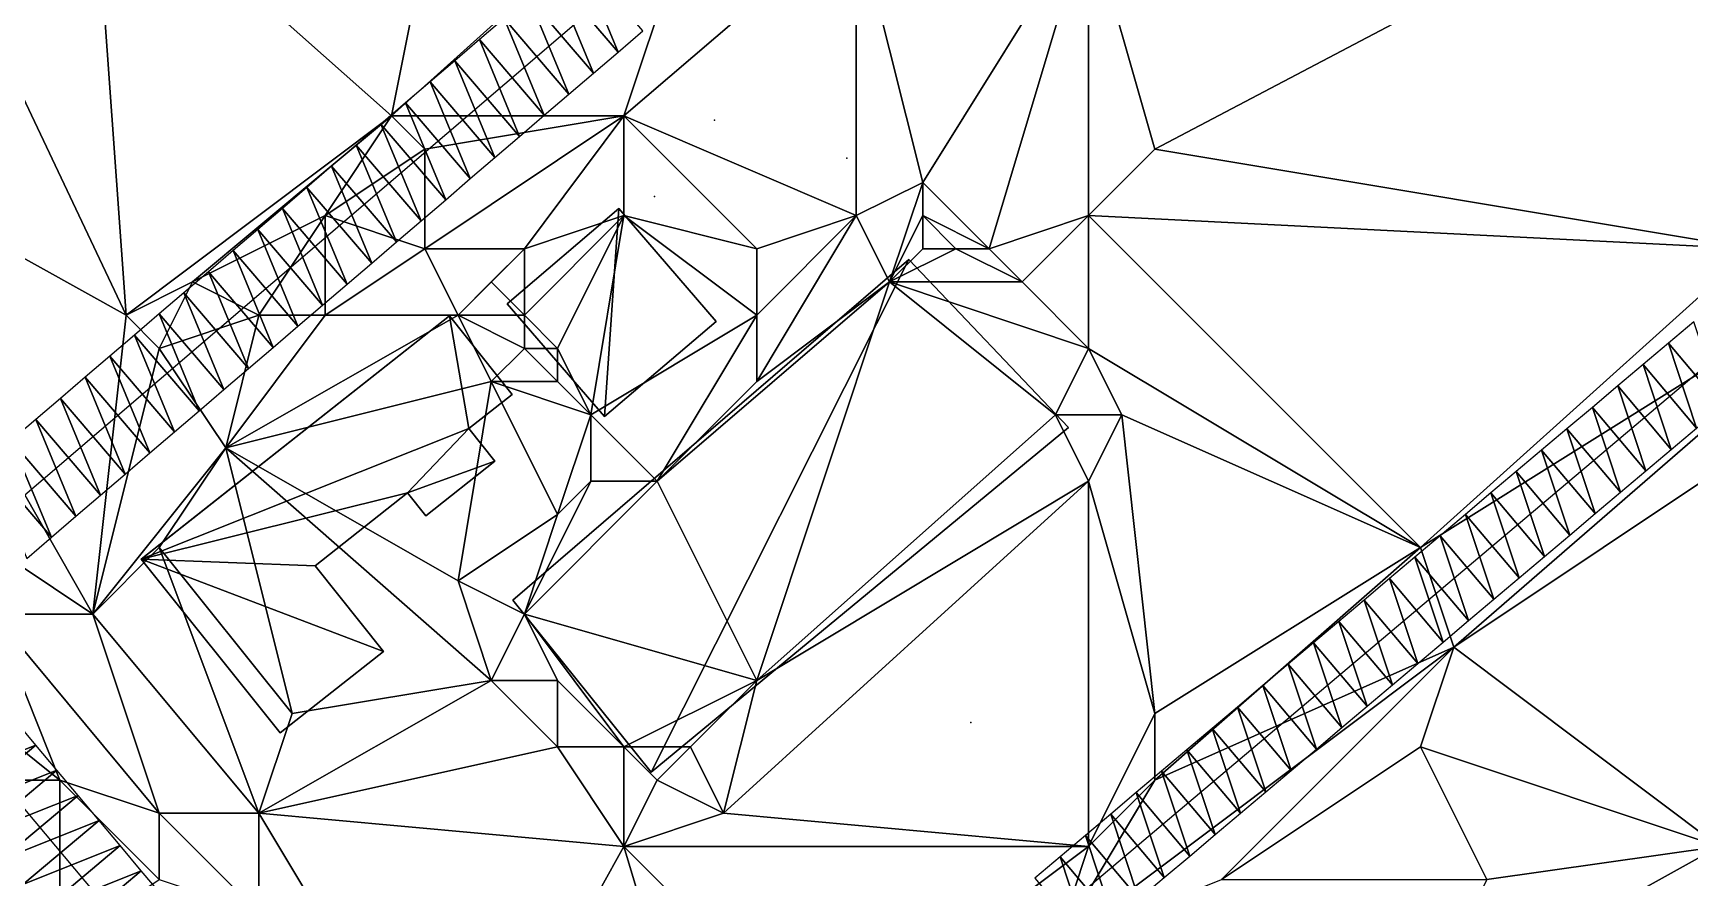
# Model space of a CAD drawing. Header units: metres. Extents: x -1103 to 901, y -902 to 905.
# Drawn here: x -311.6 to -211.8, y 594.1 to 645 of the extents above; entities that cross this region are included whole.
import ezdxf

# ---------------------------------------------------------------- set-up
doc = ezdxf.new("R2010")
doc.units = ezdxf.units.M
for name, color, linetype in [('OSM_BUILDING_FOOTPRINTS', 7, 'CONTINUOUS'), ('OSM_BUILDING_ROOFS', 1, 'CONTINUOUS'), ('OSM_BUILDING_WALLS', 8, 'CONTINUOUS'), ('OSM_ROAD_AXES', 2, 'CONTINUOUS'), ('OSM_ROAD_SURFACE', 9, 'CONTINUOUS'), ('OSM_TERRAIN', 3, 'CONTINUOUS'), ('OSM_TREES', 3, 'CONTINUOUS')]:
    doc.layers.add(name, color=color, linetype=linetype)

msp = doc.modelspace()

# ---------------------------------------------------------------- linework, layer by layer
at = {"layer": 'OSM_BUILDING_FOOTPRINTS'}
for points in [[(-283.034, 628.692, 10.091), (-276.313, 634.42, 10.091), (-270.443, 627.619, 10.091), (-277.164, 621.902, 10.091), (-283.034, 628.692, 10.091)], [(-282.691, 610.843, 9.466), (-258.826, 631.357, 9.466), (-249.22, 621.238, 9.466), (-274.356, 600.48, 9.466), (-282.691, 610.843, 9.466)], [(-302.367, 615.443, 8.42), (-286.505, 627.951, 8.42), (-282.735, 623.229, 8.42), (-285.344, 621.172, 8.42), (-283.774, 619.203, 8.42), (-287.931, 615.919, 8.42), (-289.036, 617.301, 8.42), (-294.618, 612.9, 8.42), (-290.495, 607.746, 8.42), (-296.718, 602.836, 8.42), (-305.086, 613.298, 8.42), (-302.367, 615.443, 8.42)]]:
    msp.add_polyline3d(points, close=True, dxfattribs=at)
at = {"layer": 'OSM_BUILDING_ROOFS'}
for points in [[(-276.313, 634.42, 15.291), (-283.034, 628.692, 15.291), (-277.164, 621.902, 15.291)], [(-276.313, 634.42, 15.291), (-277.164, 621.902, 15.291), (-270.443, 627.619, 15.291)], [(-258.826, 631.357, 14.666), (-282.691, 610.843, 14.666), (-274.356, 600.48, 14.666)], [(-258.826, 631.357, 14.666), (-274.356, 600.48, 14.666), (-249.22, 621.238, 14.666)], [(-286.505, 627.951, 13.62), (-302.367, 615.443, 13.62), (-305.086, 613.298, 13.62)], [(-285.344, 621.172, 13.62), (-286.505, 627.951, 13.62), (-305.086, 613.298, 13.62)], [(-285.344, 621.172, 13.62), (-282.735, 623.229, 13.62), (-286.505, 627.951, 13.62)], [(-285.344, 621.172, 13.62), (-305.086, 613.298, 13.62), (-289.036, 617.301, 13.62)], [(-289.036, 617.301, 13.62), (-283.774, 619.203, 13.62), (-285.344, 621.172, 13.62)], [(-289.036, 617.301, 13.62), (-287.931, 615.919, 13.62), (-283.774, 619.203, 13.62)], [(-305.086, 613.298, 13.62), (-294.618, 612.9, 13.62), (-289.036, 617.301, 13.62)], [(-305.086, 613.298, 13.62), (-296.718, 602.836, 13.62), (-290.495, 607.746, 13.62)], [(-305.086, 613.298, 13.62), (-290.495, 607.746, 13.62), (-294.618, 612.9, 13.62)]]:
    msp.add_3dface(points, dxfattribs=at)
at = {"layer": 'OSM_BUILDING_WALLS'}
for points in [[(-276.313, 634.42, 10.091), (-283.034, 628.692, 10.091), (-283.034, 628.692, 15.291)], [(-276.313, 634.42, 10.091), (-283.034, 628.692, 15.291), (-276.313, 634.42, 15.291)], [(-270.443, 627.619, 10.091), (-276.313, 634.42, 10.091), (-276.313, 634.42, 15.291)], [(-270.443, 627.619, 10.091), (-276.313, 634.42, 15.291), (-270.443, 627.619, 15.291)], [(-258.826, 631.357, 9.466), (-282.691, 610.843, 9.466), (-282.691, 610.843, 14.666)], [(-258.826, 631.357, 9.466), (-282.691, 610.843, 14.666), (-258.826, 631.357, 14.666)], [(-249.22, 621.238, 9.466), (-258.826, 631.357, 9.466), (-258.826, 631.357, 14.666)], [(-249.22, 621.238, 9.466), (-258.826, 631.357, 14.666), (-249.22, 621.238, 14.666)], [(-283.034, 628.692, 10.091), (-277.164, 621.902, 10.091), (-277.164, 621.902, 15.291)], [(-283.034, 628.692, 10.091), (-277.164, 621.902, 15.291), (-283.034, 628.692, 15.291)], [(-286.505, 627.951, 8.42), (-302.367, 615.443, 8.42), (-302.367, 615.443, 13.62)], [(-286.505, 627.951, 8.42), (-302.367, 615.443, 13.62), (-286.505, 627.951, 13.62)], [(-282.735, 623.229, 8.42), (-286.505, 627.951, 8.42), (-286.505, 627.951, 13.62)], [(-282.735, 623.229, 8.42), (-286.505, 627.951, 13.62), (-282.735, 623.229, 13.62)], [(-277.164, 621.902, 10.091), (-270.443, 627.619, 10.091), (-270.443, 627.619, 15.291)], [(-277.164, 621.902, 10.091), (-270.443, 627.619, 15.291), (-277.164, 621.902, 15.291)], [(-285.344, 621.172, 8.42), (-282.735, 623.229, 8.42), (-282.735, 623.229, 13.62)], [(-285.344, 621.172, 8.42), (-282.735, 623.229, 13.62), (-285.344, 621.172, 13.62)], [(-283.774, 619.203, 8.42), (-285.344, 621.172, 8.42), (-285.344, 621.172, 13.62)], [(-283.774, 619.203, 8.42), (-285.344, 621.172, 13.62), (-283.774, 619.203, 13.62)], [(-274.356, 600.48, 9.466), (-249.22, 621.238, 9.466), (-249.22, 621.238, 14.666)], [(-274.356, 600.48, 9.466), (-249.22, 621.238, 14.666), (-274.356, 600.48, 14.666)], [(-287.931, 615.919, 8.42), (-283.774, 619.203, 8.42), (-283.774, 619.203, 13.62)], [(-287.931, 615.919, 8.42), (-283.774, 619.203, 13.62), (-287.931, 615.919, 13.62)], [(-294.618, 612.9, 8.42), (-289.036, 617.301, 8.42), (-289.036, 617.301, 13.62)], [(-294.618, 612.9, 8.42), (-289.036, 617.301, 13.62), (-294.618, 612.9, 13.62)], [(-289.036, 617.301, 8.42), (-287.931, 615.919, 8.42), (-287.931, 615.919, 13.62)], [(-289.036, 617.301, 8.42), (-287.931, 615.919, 13.62), (-289.036, 617.301, 13.62)], [(-302.367, 615.443, 8.42), (-305.086, 613.298, 8.42), (-305.086, 613.298, 13.62)], [(-302.367, 615.443, 8.42), (-305.086, 613.298, 13.62), (-302.367, 615.443, 13.62)], [(-305.086, 613.298, 8.42), (-296.718, 602.836, 8.42), (-296.718, 602.836, 13.62)], [(-305.086, 613.298, 8.42), (-296.718, 602.836, 13.62), (-305.086, 613.298, 13.62)], [(-290.495, 607.746, 8.42), (-294.618, 612.9, 8.42), (-294.618, 612.9, 13.62)], [(-290.495, 607.746, 8.42), (-294.618, 612.9, 13.62), (-290.495, 607.746, 13.62)], [(-282.691, 610.843, 9.466), (-274.356, 600.48, 9.466), (-274.356, 600.48, 14.666)], [(-282.691, 610.843, 9.466), (-274.356, 600.48, 14.666), (-282.691, 610.843, 14.666)], [(-296.718, 602.836, 8.42), (-290.495, 607.746, 8.42), (-290.495, 607.746, 13.62)], [(-296.718, 602.836, 8.42), (-290.495, 607.746, 13.62), (-296.718, 602.836, 13.62)]]:
    msp.add_3dface(points, dxfattribs=at)
at = {"layer": 'OSM_ROAD_AXES'}
for points in [[(122.704, 900, 14.924), (119.46, 899.394, 14.933), (106.482, 892.704, 14.527), (74.459, 865.687, 12.272), (60.41, 853.832, 10.881), (51.611, 846.411, 10.251), (47.432, 842.883, 10.112), (37.119, 834.18, 9.665), (-27.977, 779.25, 22.168), (-47.145, 763.081, 20.766), (-119.813, 701.759, 11.666), (-283.232, 563.809, 11.554), (-361.261, 499.721, 16.837), (-381.478, 480.954, 12.537), (-457.418, 416.977, 14.011)], [(-77.255, 318.222, 13.765), (-85.811, 327.988, 13.455), (-182.001, 437.737, 14.897), (-212.233, 474.475, 11.147), (-217.937, 481.641, 10.915), (-283.232, 563.809, 11.554), (-321.368, 609.272, 10.548), (-364.921, 661.205, 12.399), (-420.401, 724.705, 8.35), (-452.535, 763.666, 7.695)], [(-321.368, 609.272, 10.548), (-258.992, 662.654, 13.545), (-245.152, 674.498, 12.754), (-238.023, 680.57, 11.678), (-220.414, 695.588, 9.648)]]:
    msp.add_polyline3d(points, dxfattribs=at)
at = {"layer": 'OSM_ROAD_SURFACE'}
for points in [[(-276.348, 643.852, 13.441), (-278.764, 649.681, 13.256), (-280.25, 648.41, 13.174)], [(-276.348, 643.852, 13.441), (-274.863, 645.123, 13.524), (-278.764, 649.681, 13.256)], [(-277.833, 642.581, 13.359), (-280.25, 648.41, 13.174), (-281.735, 647.139, 13.091)], [(-277.833, 642.581, 13.359), (-276.348, 643.852, 13.441), (-280.25, 648.41, 13.174)], [(-279.319, 641.31, 13.276), (-281.735, 647.139, 13.091), (-283.22, 645.868, 13.008)], [(-279.319, 641.31, 13.276), (-277.833, 642.581, 13.359), (-281.735, 647.139, 13.091)], [(-280.804, 640.039, 13.193), (-283.22, 645.868, 13.008), (-284.705, 644.597, 12.925)], [(-280.804, 640.039, 13.193), (-279.319, 641.31, 13.276), (-283.22, 645.868, 13.008)], [(-282.289, 638.768, 12.909), (-284.705, 644.597, 12.925), (-286.19, 643.326, 12.842)], [(-282.289, 638.768, 12.909), (-280.804, 640.039, 13.193), (-284.705, 644.597, 12.925)], [(-283.774, 637.497, 12.767), (-286.19, 643.326, 12.842), (-287.675, 642.055, 12.759)], [(-283.774, 637.497, 12.767), (-282.289, 638.768, 12.909), (-286.19, 643.326, 12.842)], [(-285.259, 636.226, 12.625), (-287.675, 642.055, 12.759), (-289.16, 640.784, 12.677)], [(-285.259, 636.226, 12.625), (-283.774, 637.497, 12.767), (-287.675, 642.055, 12.759)], [(-286.744, 634.955, 12.483), (-289.16, 640.784, 12.677), (-290.646, 639.513, 12.549)], [(-286.744, 634.955, 12.483), (-285.259, 636.226, 12.625), (-289.16, 640.784, 12.677)], [(-288.23, 633.684, 12.338), (-290.646, 639.513, 12.549), (-292.131, 638.242, 12.345)], [(-288.23, 633.684, 12.338), (-286.744, 634.955, 12.483), (-290.646, 639.513, 12.549)], [(-289.715, 632.413, 12.177), (-292.131, 638.242, 12.345), (-293.616, 636.971, 12.141)], [(-289.715, 632.413, 12.177), (-288.23, 633.684, 12.338), (-292.131, 638.242, 12.345)], [(-291.2, 631.142, 11.958), (-293.616, 636.971, 12.141), (-295.101, 635.7, 11.937)], [(-291.2, 631.142, 11.958), (-289.715, 632.413, 12.177), (-293.616, 636.971, 12.141)], [(-292.685, 629.871, 11.74), (-295.101, 635.7, 11.937), (-296.586, 634.429, 11.733)], [(-292.685, 629.871, 11.74), (-291.2, 631.142, 11.958), (-295.101, 635.7, 11.937)], [(-294.17, 628.6, 11.516), (-296.586, 634.429, 11.733), (-298.071, 633.158, 11.529)], [(-294.17, 628.6, 11.516), (-292.685, 629.871, 11.74), (-296.586, 634.429, 11.733)], [(-295.655, 627.329, 11.266), (-298.071, 633.158, 11.529), (-299.557, 631.887, 11.325)], [(-295.655, 627.329, 11.266), (-294.17, 628.6, 11.516), (-298.071, 633.158, 11.529)], [(-297.14, 626.058, 11.032), (-299.557, 631.887, 11.325), (-301.042, 630.616, 11.121)], [(-297.14, 626.058, 11.032), (-295.655, 627.329, 11.266), (-299.557, 631.887, 11.325)], [(-298.626, 624.787, 10.798), (-301.042, 630.616, 11.121), (-302.527, 629.345, 10.919)], [(-298.626, 624.787, 10.798), (-297.14, 626.058, 11.032), (-301.042, 630.616, 11.121)], [(-300.111, 623.516, 10.644), (-302.527, 629.345, 10.919), (-304.012, 628.074, 10.716)], [(-300.111, 623.516, 10.644), (-298.626, 624.787, 10.798), (-302.527, 629.345, 10.919)], [(-301.596, 622.245, 10.508), (-304.012, 628.074, 10.716), (-305.497, 626.803, 10.572)], [(-301.596, 622.245, 10.508), (-300.111, 623.516, 10.644), (-304.012, 628.074, 10.716)], [(-211.535, 627.603, 9.761), (-213.063, 626.314, 9.771), (-209.837, 622.493, 9.64)], [(-303.081, 620.974, 10.453), (-305.497, 626.803, 10.572), (-306.982, 625.532, 10.546)], [(-303.081, 620.974, 10.453), (-301.596, 622.245, 10.508), (-305.497, 626.803, 10.572)], [(-213.063, 626.314, 9.771), (-214.59, 625.025, 9.782), (-211.365, 621.204, 9.659)], [(-213.063, 626.314, 9.771), (-211.365, 621.204, 9.659), (-209.837, 622.493, 9.64)], [(-304.566, 619.703, 10.398), (-306.982, 625.532, 10.546), (-308.467, 624.261, 10.47)], [(-304.566, 619.703, 10.398), (-303.081, 620.974, 10.453), (-306.982, 625.532, 10.546)], [(-214.59, 625.025, 9.782), (-216.117, 623.736, 9.793), (-212.892, 619.915, 9.679)], [(-214.59, 625.025, 9.782), (-212.892, 619.915, 9.679), (-211.365, 621.204, 9.659)], [(-306.051, 618.432, 10.354), (-308.467, 624.261, 10.47), (-309.953, 622.99, 10.395)], [(-306.051, 618.432, 10.354), (-304.566, 619.703, 10.398), (-308.467, 624.261, 10.47)], [(-307.537, 617.161, 10.357), (-309.953, 622.99, 10.395), (-311.438, 621.719, 10.32)], [(-307.537, 617.161, 10.357), (-306.051, 618.432, 10.354), (-309.953, 622.99, 10.395)], [(-216.117, 623.736, 9.793), (-217.644, 622.446, 9.803), (-214.419, 618.626, 9.699)], [(-216.117, 623.736, 9.793), (-214.419, 618.626, 9.699), (-212.892, 619.915, 9.679)], [(-217.644, 622.446, 9.803), (-219.172, 621.157, 9.814), (-215.947, 617.336, 9.718)], [(-217.644, 622.446, 9.803), (-215.947, 617.336, 9.718), (-214.419, 618.626, 9.699)], [(-309.022, 615.89, 10.282), (-311.438, 621.719, 10.32), (-312.923, 620.448, 10.245)], [(-309.022, 615.89, 10.282), (-307.537, 617.161, 10.357), (-311.438, 621.719, 10.32)], [(-219.172, 621.157, 9.814), (-220.699, 619.868, 9.824), (-217.474, 616.047, 9.738)], [(-219.172, 621.157, 9.814), (-217.474, 616.047, 9.738), (-215.947, 617.336, 9.718)], [(-310.507, 614.619, 10.207), (-312.923, 620.448, 10.245), (-314.408, 619.177, 10.194)], [(-310.507, 614.619, 10.207), (-309.022, 615.89, 10.282), (-312.923, 620.448, 10.245)], [(-311.992, 613.348, 10.176), (-310.507, 614.619, 10.207), (-314.408, 619.177, 10.194)], [(-220.699, 619.868, 9.824), (-222.226, 618.579, 9.835), (-219.001, 614.758, 9.757)], [(-220.699, 619.868, 9.824), (-219.001, 614.758, 9.757), (-217.474, 616.047, 9.738)], [(-222.226, 618.579, 9.835), (-223.754, 617.289, 9.846), (-220.528, 613.469, 9.777)], [(-222.226, 618.579, 9.835), (-220.528, 613.469, 9.777), (-219.001, 614.758, 9.757)], [(-223.754, 617.289, 9.846), (-225.281, 616, 9.856), (-222.056, 612.179, 9.797)], [(-223.754, 617.289, 9.846), (-222.056, 612.179, 9.797), (-220.528, 613.469, 9.777)], [(-225.281, 616, 9.856), (-226.808, 614.711, 9.868), (-223.583, 610.89, 9.816)], [(-225.281, 616, 9.856), (-223.583, 610.89, 9.816), (-222.056, 612.179, 9.797)], [(-226.808, 614.711, 9.868), (-228.335, 613.422, 9.885), (-225.11, 609.601, 9.836)], [(-226.808, 614.711, 9.868), (-225.11, 609.601, 9.836), (-223.583, 610.89, 9.816)], [(-228.335, 613.422, 9.885), (-229.863, 612.132, 9.896), (-226.638, 608.312, 9.853)], [(-228.335, 613.422, 9.885), (-226.638, 608.312, 9.853), (-225.11, 609.601, 9.836)], [(-229.863, 612.132, 9.896), (-231.39, 610.843, 9.906), (-228.165, 607.022, 9.863)], [(-229.863, 612.132, 9.896), (-228.165, 607.022, 9.863), (-226.638, 608.312, 9.853)], [(-231.39, 610.843, 9.906), (-232.917, 609.554, 9.917), (-229.692, 605.733, 9.854)], [(-231.39, 610.843, 9.906), (-229.692, 605.733, 9.854), (-228.165, 607.022, 9.863)], [(-232.917, 609.554, 9.917), (-234.445, 608.265, 9.927), (-231.219, 604.444, 9.846)], [(-232.917, 609.554, 9.917), (-231.219, 604.444, 9.846), (-229.692, 605.733, 9.854)], [(-234.445, 608.265, 9.927), (-235.972, 606.975, 9.938), (-232.747, 603.155, 9.837)], [(-234.445, 608.265, 9.927), (-232.747, 603.155, 9.837), (-231.219, 604.444, 9.846)], [(-235.972, 606.975, 9.938), (-237.499, 605.686, 9.949), (-234.274, 601.865, 9.829)], [(-235.972, 606.975, 9.938), (-234.274, 601.865, 9.829), (-232.747, 603.155, 9.837)], [(-237.499, 605.686, 9.949), (-239.026, 604.397, 9.966), (-235.801, 600.576, 9.817)], [(-237.499, 605.686, 9.949), (-235.801, 600.576, 9.817), (-234.274, 601.865, 9.829)], [(-239.026, 604.397, 9.966), (-240.554, 603.108, 9.984), (-237.329, 599.287, 9.803)], [(-239.026, 604.397, 9.966), (-237.329, 599.287, 9.803), (-235.801, 600.576, 9.817)], [(-311.443, 602.107, 10.839), (-312.714, 603.623, 10.787), (-317.311, 599.767, 10.974)], [(-240.554, 603.108, 9.984), (-242.081, 601.818, 10.001), (-238.856, 597.998, 9.789)], [(-240.554, 603.108, 9.984), (-238.856, 597.998, 9.789), (-237.329, 599.287, 9.803)], [(-311.443, 602.107, 10.839), (-317.311, 599.767, 10.974), (-316.04, 598.251, 10.988)], [(-310.172, 600.592, 10.885), (-311.443, 602.107, 10.839), (-316.04, 598.251, 10.988)], [(-242.081, 601.818, 10.001), (-243.608, 600.529, 10.019), (-240.383, 596.708, 9.775)], [(-242.081, 601.818, 10.001), (-240.383, 596.708, 9.775), (-238.856, 597.998, 9.789)], [(-310.172, 600.592, 10.885), (-316.04, 598.251, 10.988), (-314.768, 596.736, 11.002)], [(-308.9, 599.077, 10.893), (-310.172, 600.592, 10.885), (-314.768, 596.736, 11.002)], [(-243.608, 600.529, 10.019), (-245.136, 599.24, 10.023), (-241.91, 595.419, 9.761)], [(-243.608, 600.529, 10.019), (-241.91, 595.419, 9.761), (-240.383, 596.708, 9.775)], [(-308.9, 599.077, 10.893), (-314.768, 596.736, 11.002), (-313.497, 595.221, 11.016)], [(-307.629, 597.561, 10.912), (-308.9, 599.077, 10.893), (-313.497, 595.221, 11.016)], [(-245.136, 599.24, 10.023), (-246.663, 597.951, 10.021), (-243.438, 594.13, 9.747)], [(-245.136, 599.24, 10.023), (-243.438, 594.13, 9.747), (-241.91, 595.419, 9.761)], [(-307.629, 597.561, 10.912), (-313.497, 595.221, 11.016), (-312.226, 593.705, 11.03)], [(-306.358, 596.046, 10.906), (-307.629, 597.561, 10.912), (-312.226, 593.705, 11.03)], [(-246.663, 597.951, 10.021), (-248.19, 596.661, 9.964), (-244.965, 592.841, 9.733)], [(-246.663, 597.951, 10.021), (-244.965, 592.841, 9.733), (-243.438, 594.13, 9.747)], [(-306.358, 596.046, 10.906), (-312.226, 593.705, 11.03), (-310.955, 592.19, 11.044)], [(-305.087, 594.53, 10.899), (-306.358, 596.046, 10.906), (-310.955, 592.19, 11.044)], [(-248.19, 596.661, 9.964), (-249.717, 595.372, 9.87), (-246.492, 591.551, 9.719)], [(-248.19, 596.661, 9.964), (-246.492, 591.551, 9.719), (-244.965, 592.841, 9.733)], [(-249.717, 595.372, 9.87), (-251.245, 594.083, 9.808), (-248.02, 590.262, 9.7)], [(-249.717, 595.372, 9.87), (-248.02, 590.262, 9.7), (-246.492, 591.551, 9.719)], [(-305.087, 594.53, 10.899), (-310.955, 592.19, 11.044), (-309.684, 590.674, 11.053)], [(-303.816, 593.015, 10.91), (-305.087, 594.53, 10.899), (-309.684, 590.674, 11.053)]]:
    msp.add_3dface(points, dxfattribs=at)
at = {"layer": 'OSM_TERRAIN'}
for points in [[(-290, 640, 12.58), (-284, 670, 12.958), (-308, 656, 11.785)], [(-270, 658, 13.69), (-284, 670, 12.958), (-290, 640, 12.58)], [(-306, 628, 10.579), (-324, 666, 11.718), (-324, 638, 10.181)], [(-306, 628, 10.579), (-308, 656, 11.785), (-324, 666, 11.718)], [(-290, 640, 12.58), (-276, 640, 13.437), (-270, 658, 13.69)], [(-276, 640, 13.437), (-262, 652, 13.986), (-270, 658, 13.69)], [(-244, 638, 13.732), (-206, 658, 9.811), (-248, 652, 13.977)], [(-244, 638, 13.732), (-208, 632, 9.726), (-206, 658, 9.811)], [(-306, 628, 10.579), (-290, 640, 12.58), (-308, 656, 11.785)], [(-276, 640, 13.437), (-262, 634, 13.854), (-262, 652, 13.986)], [(-262, 634, 13.854), (-258, 636, 13.94), (-262, 652, 13.986)], [(-248, 652, 13.977), (-262, 652, 13.986), (-258, 636, 13.94)], [(-258, 636, 13.94), (-254, 632, 13.695), (-248, 652, 13.977)], [(-254, 632, 13.695), (-248, 634, 13.846), (-248, 652, 13.977)], [(-248, 652, 13.977), (-248, 634, 13.846), (-244, 638, 13.732)], [(-302, 630, 10.964), (-290, 640, 12.58), (-306, 628, 10.579)], [(-302, 630, 10.964), (-294, 634, 11.713), (-290, 640, 12.58)], [(-294, 634, 11.713), (-288, 638, 12.336), (-290, 640, 12.58)], [(-288, 638, 12.336), (-276, 640, 13.437), (-290, 640, 12.58)], [(-282, 632, 12.722), (-276, 640, 13.437), (-288, 632, 12.302)], [(-288, 632, 12.302), (-276, 640, 13.437), (-288, 638, 12.336)], [(-282, 632, 12.722), (-276, 634, 12.625), (-276, 640, 13.437)], [(-276, 634, 12.625), (-268, 632, 13.584), (-276, 640, 13.437)], [(-276, 640, 13.437), (-268, 632, 13.584), (-262, 634, 13.854)], [(-320, 618, 10.066), (-308, 610, 10.147), (-324, 638, 10.181)], [(-308, 610, 10.147), (-306, 628, 10.579), (-324, 638, 10.181)], [(-294, 634, 11.713), (-288, 632, 12.302), (-288, 638, 12.336)], [(-248, 634, 13.846), (-208, 632, 9.726), (-244, 638, 13.732)], [(-262, 634, 13.854), (-260, 630, 11.68), (-258, 636, 13.94)], [(-260, 630, 11.68), (-258, 634, 13.185), (-258, 636, 13.94)], [(-258, 634, 13.185), (-254, 632, 13.695), (-258, 636, 13.94)], [(-298, 628, 10.886), (-294, 634, 11.713), (-302, 630, 10.964)], [(-298, 628, 10.886), (-294, 628, 11.466), (-294, 634, 11.713)], [(-294, 628, 11.466), (-288, 632, 12.302), (-294, 634, 11.713)], [(-280, 626, 12.554), (-276, 634, 12.625), (-282, 628, 12.387)], [(-282, 628, 12.387), (-276, 634, 12.625), (-282, 632, 12.722)], [(-280, 626, 12.554), (-278, 622, 12.536), (-276, 634, 12.625)], [(-278, 622, 12.536), (-268, 628, 12.826), (-276, 634, 12.625)], [(-268, 628, 12.826), (-268, 632, 13.584), (-276, 634, 12.625)], [(-268, 624, 11.786), (-262, 634, 13.854), (-268, 628, 12.826)], [(-268, 624, 11.786), (-260, 630, 11.68), (-262, 634, 13.854)], [(-268, 628, 12.826), (-262, 634, 13.854), (-268, 632, 13.584)], [(-260, 630, 11.68), (-258, 632, 12.212), (-258, 634, 13.185)], [(-258, 632, 12.212), (-256, 632, 12.954), (-258, 634, 13.185)], [(-256, 632, 12.954), (-254, 632, 13.695), (-258, 634, 13.185)], [(-252, 630, 13.513), (-248, 634, 13.846), (-254, 632, 13.695)], [(-248, 626, 13.08), (-248, 634, 13.846), (-252, 630, 13.513)], [(-228, 614, 9.834), (-248, 634, 13.846), (-248, 626, 13.08)], [(-248, 634, 13.846), (-228, 614, 9.834), (-208, 632, 9.726)], [(-226, 608, 9.796), (-196, 634, 9.412), (-228, 614, 9.834)], [(-228, 614, 9.834), (-196, 634, 9.412), (-208, 632, 9.726)], [(-226, 608, 9.796), (-208, 620, 9.279), (-196, 634, 9.412)], [(-294, 628, 11.466), (-286, 628, 10.688), (-288, 632, 12.302)], [(-286, 628, 10.688), (-282, 632, 12.722), (-288, 632, 12.302)], [(-286, 628, 10.688), (-284, 630, 12.175), (-282, 632, 12.722)], [(-284, 630, 12.175), (-282, 628, 12.387), (-282, 632, 12.722)], [(-260, 630, 11.68), (-252, 630, 13.513), (-256, 632, 12.954)], [(-260, 630, 11.68), (-256, 632, 12.954), (-258, 632, 12.212)], [(-252, 630, 13.513), (-254, 632, 13.695), (-256, 632, 12.954)], [(-304, 626, 10.432), (-302, 630, 10.964), (-306, 628, 10.579)], [(-304, 626, 10.432), (-298, 628, 10.886), (-302, 630, 10.964)], [(-286, 628, 10.688), (-282, 628, 12.387), (-284, 630, 12.175)], [(-274, 618, 11.68), (-268, 606, 11.68), (-260, 630, 11.68)], [(-274, 618, 11.68), (-260, 630, 11.68), (-268, 624, 11.786)], [(-268, 606, 11.68), (-250, 622, 11.68), (-260, 630, 11.68)], [(-260, 630, 11.68), (-250, 622, 11.68), (-248, 626, 13.08)], [(-260, 630, 11.68), (-248, 626, 13.08), (-252, 630, 13.513)], [(-308, 610, 10.147), (-304, 626, 10.432), (-306, 628, 10.579)], [(-304, 626, 10.432), (-300, 620, 10.477), (-298, 628, 10.886)], [(-300, 620, 10.477), (-294, 628, 11.466), (-298, 628, 10.886)], [(-300, 620, 10.477), (-286, 628, 10.688), (-294, 628, 11.466)], [(-300, 620, 10.477), (-284, 624, 10.5), (-286, 628, 10.688)], [(-284, 624, 10.5), (-282, 626, 11.664), (-286, 628, 10.688)], [(-282, 626, 11.664), (-282, 628, 12.387), (-286, 628, 10.688)], [(-282, 626, 11.664), (-280, 626, 12.554), (-282, 628, 12.387)], [(-274, 618, 11.68), (-268, 628, 12.826), (-278, 622, 12.536)], [(-274, 618, 11.68), (-268, 624, 11.786), (-268, 628, 12.826)], [(-308, 610, 10.147), (-300, 620, 10.477), (-304, 626, 10.432)], [(-284, 624, 10.5), (-280, 624, 11.938), (-282, 626, 11.664)], [(-280, 624, 11.938), (-280, 626, 12.554), (-282, 626, 11.664)], [(-280, 624, 11.938), (-278, 622, 12.536), (-280, 626, 12.554)], [(-250, 622, 11.68), (-246, 622, 12.38), (-248, 626, 13.08)], [(-246, 622, 12.38), (-228, 614, 9.834), (-248, 626, 13.08)], [(-300, 620, 10.477), (-286, 612, 10.849), (-284, 624, 10.5)], [(-286, 612, 10.849), (-280, 616, 11.475), (-284, 624, 10.5)], [(-280, 616, 11.475), (-278, 622, 12.536), (-284, 624, 10.5)], [(-284, 624, 10.5), (-278, 622, 12.536), (-280, 624, 11.938)], [(-280, 616, 11.475), (-278, 618, 11.625), (-278, 622, 12.536)], [(-278, 618, 11.625), (-274, 618, 11.68), (-278, 622, 12.536)], [(-268, 606, 11.68), (-248, 618, 12.132), (-250, 622, 11.68)], [(-248, 618, 12.132), (-246, 622, 12.38), (-250, 622, 11.68)], [(-248, 618, 12.132), (-244, 604, 10.555), (-246, 622, 12.38)], [(-246, 622, 12.38), (-244, 604, 10.555), (-228, 614, 9.834)], [(-304, 614, 10.5), (-300, 620, 10.477), (-308, 610, 10.147)], [(-296, 604, 10.5), (-300, 620, 10.477), (-304, 614, 10.5)], [(-296, 604, 10.5), (-284, 606, 10.494), (-300, 620, 10.477)], [(-284, 606, 10.494), (-286, 612, 10.849), (-300, 620, 10.477)], [(-210, 596, 9.876), (-208, 620, 9.279), (-226, 608, 9.796)], [(-320, 618, 10.066), (-314, 610, 10.3), (-308, 610, 10.147)], [(-282, 610, 11.68), (-278, 618, 11.625), (-280, 616, 11.475)], [(-282, 610, 11.68), (-274, 618, 11.68), (-278, 618, 11.625)], [(-282, 610, 11.68), (-268, 606, 11.68), (-274, 618, 11.68)], [(-270, 598, 10.144), (-248, 596, 9.844), (-248, 618, 12.132)], [(-270, 598, 10.144), (-248, 618, 12.132), (-268, 606, 11.68)], [(-244, 604, 10.555), (-248, 618, 12.132), (-248, 596, 9.844)], [(-286, 612, 10.849), (-282, 610, 11.68), (-280, 616, 11.475)], [(-308, 610, 10.147), (-298, 598, 10.077), (-304, 614, 10.5)], [(-298, 598, 10.077), (-296, 604, 10.5), (-304, 614, 10.5)], [(-226, 608, 9.796), (-228, 614, 9.834), (-244, 600, 9.943)], [(-244, 600, 9.943), (-228, 614, 9.834), (-244, 604, 10.555)], [(-284, 606, 10.494), (-282, 610, 11.68), (-286, 612, 10.849)], [(-310, 600, 10.879), (-314, 610, 10.3), (-320, 608, 10.779)], [(-310, 600, 10.879), (-304, 598, 10.194), (-314, 610, 10.3)], [(-304, 598, 10.194), (-308, 610, 10.147), (-314, 610, 10.3)], [(-304, 598, 10.194), (-298, 598, 10.077), (-308, 610, 10.147)], [(-284, 606, 10.494), (-280, 606, 11.426), (-282, 610, 11.68)], [(-280, 606, 11.426), (-276, 602, 11.574), (-282, 610, 11.68)], [(-276, 602, 11.574), (-268, 606, 11.68), (-282, 610, 11.68)], [(-318, 600, 10.924), (-310, 600, 10.879), (-320, 608, 10.779)], [(-250, 590, 9.739), (-240, 594, 9.508), (-226, 608, 9.796)], [(-250, 590, 9.739), (-226, 608, 9.796), (-244, 600, 9.943)], [(-240, 594, 9.508), (-228, 602, 9.386), (-226, 608, 9.796)], [(-228, 602, 9.386), (-210, 596, 9.876), (-226, 608, 9.796)], [(-298, 598, 10.077), (-280, 602, 10.523), (-284, 606, 10.494)], [(-298, 598, 10.077), (-284, 606, 10.494), (-296, 604, 10.5)], [(-284, 606, 10.494), (-280, 602, 10.523), (-280, 606, 11.426)], [(-280, 602, 10.523), (-276, 602, 11.574), (-280, 606, 11.426)], [(-272, 602, 11.579), (-268, 606, 11.68), (-276, 602, 11.574)], [(-272, 602, 11.579), (-270, 598, 10.144), (-268, 606, 11.68)], [(-244, 600, 9.943), (-244, 604, 10.555), (-248, 596, 9.844)], [(-276, 596, 10.015), (-280, 602, 10.523), (-298, 598, 10.077)], [(-280, 602, 10.523), (-276, 596, 10.015), (-276, 602, 11.574)], [(-276, 596, 10.015), (-274, 600, 11.467), (-276, 602, 11.574)], [(-274, 600, 11.467), (-272, 602, 11.579), (-276, 602, 11.574)], [(-274, 600, 11.467), (-270, 598, 10.144), (-272, 602, 11.579)], [(-240, 594, 9.508), (-224, 594, 9.174), (-228, 602, 9.386)], [(-224, 594, 9.174), (-210, 596, 9.876), (-228, 602, 9.386)], [(-320, 598, 11.637), (-310, 590, 11.019), (-318, 600, 10.924)], [(-310, 590, 11.019), (-310, 600, 10.879), (-318, 600, 10.924)], [(-310, 590, 11.019), (-304, 594, 10.833), (-310, 600, 10.879)], [(-304, 594, 10.833), (-304, 598, 10.194), (-310, 600, 10.879)], [(-276, 596, 10.015), (-270, 598, 10.144), (-274, 600, 11.467)], [(-250, 590, 9.739), (-244, 600, 9.943), (-248, 596, 9.844)], [(-322, 594, 12.208), (-304, 580, 11.748), (-320, 598, 11.637)], [(-304, 580, 11.748), (-310, 590, 11.019), (-320, 598, 11.637)], [(-304, 594, 10.833), (-298, 592, 10.366), (-304, 598, 10.194)], [(-298, 592, 10.366), (-298, 598, 10.077), (-304, 598, 10.194)], [(-286, 578, 10.284), (-298, 598, 10.077), (-298, 592, 10.366)], [(-286, 578, 10.284), (-276, 596, 10.015), (-298, 598, 10.077)], [(-276, 596, 10.015), (-248, 596, 9.844), (-270, 598, 10.144)], [(-286, 578, 10.284), (-270, 576, 9.368), (-276, 596, 10.015)], [(-270, 576, 9.368), (-264, 584, 9.276), (-276, 596, 10.015)], [(-264, 584, 9.276), (-248, 596, 9.844), (-276, 596, 10.015)], [(-264, 584, 9.276), (-250, 590, 9.739), (-248, 596, 9.844)], [(-218, 572, 9.793), (-210, 596, 9.876), (-228, 586, 9.698)], [(-228, 586, 9.698), (-210, 596, 9.876), (-224, 594, 9.174)], [(-218, 572, 9.793), (-206, 578, 9.893), (-210, 596, 9.876)]]:
    msp.add_3dface(points, dxfattribs=at)
at = {"layer": 'OSM_TREES'}
for p in [(-270.554, 639.751, 13.615), (-262.573, 637.451, 13.86), (-274.158, 635.15, 13.064), (-255.101, 603.455, 10.649)]:
    msp.add_point(p, dxfattribs=at)

doc.saveas('drawing.dxf')
